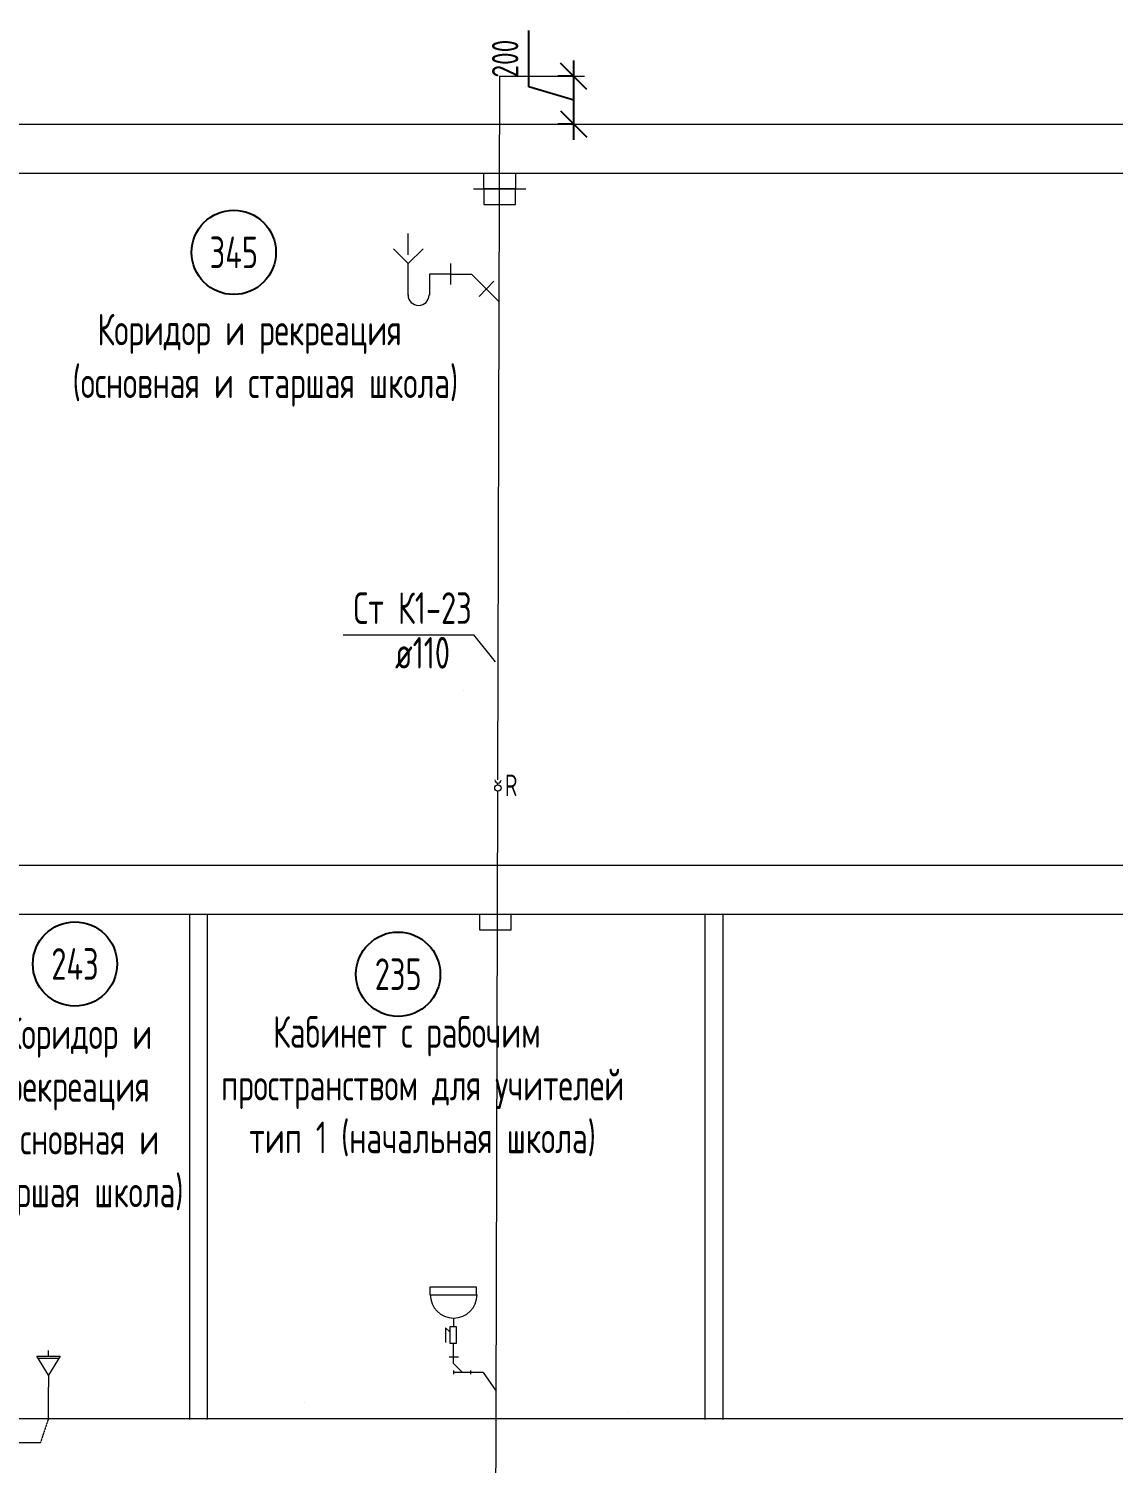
# Model space of a CAD drawing. Header units: millimetres. Extents: x -8689834 to 9419935, y -284943 to 166066.
# Drawn here: x -226309 to -216018, y -214953 to -201346 of the extents above; entities that cross this region are included whole.
import ezdxf
from ezdxf.enums import TextEntityAlignment as Align

# ---------------------------------------------------------------- set-up
doc = ezdxf.new("R2010")
doc.units = ezdxf.units.MM
doc.header["$MEASUREMENT"] = 0
doc.linetypes.add('01_base$0$DASHED2', pattern=[0.375, 0.25, -0.125])
doc.layers.get('0').update_dxf_attribs({"color": 250, "lineweight": 9})
for name, color, linetype in [('PDF _0', 7, 'Continuous'), ('PDF __ВК-В1', 5, 'Continuous'), ('PDF __ВК-переход на SML', 3, 'Continuous'), ('PDF __ВК-питьевой фонтанчик', 7, 'Continuous'), ('PDF __ВК-противопожарные муфты', 1, 'Continuous'), ('PDF __ВК-размеры', 7, 'Continuous'), ('PDF __ВК-стены', 7, 'Continuous'), ('PDF __К14', 3, 'Continuous'), ('PDF __Сантехника', 7, 'Continuous'), ('PDF _TEKSTBK', 7, 'Continuous'), ('АР_Таблицы', 250, 'Continuous')]:
    doc.layers.add(name, color=color, linetype=linetype)
doc.layers.add('PDF __ВК-К1', color=7, linetype='Continuous', true_color=0xb80000)
for name, color, linetype, lineweight in [('АР_Маркер экспликации', 239, 'Continuous', 13), ('АР_Номер помещения', 1, 'Continuous', 25), ('АР_Оси размеры', 164, 'Continuous', 9), ('АР_Помещения_площадь', 19, 'Continuous', 9), ('ВК_канализация', 32, 'Continuous', 30)]:
    doc.layers.add(name, color=color, linetype=linetype, lineweight=lineweight)
doc.styles.add('ISOCPEUR', font='isocpeur.ttf', dxfattribs={"width": 0.7})
doc.styles.get("Standard").update_dxf_attribs({"font": 'isocpeur.ttf', "width": 0.7})
doc.styles.add('ГОСТ 2.304', font='isocpeur.ttf', dxfattribs={"width": 0.7})
doc.dimstyles.new('СПДС', dxfattribs={"dimscale": 100, "dimtxt": 2.5, "dimasz": 2.5, "dimexe": 1.5, "dimexo": 0, "dimgap": 1, "dimtad": 1, "dimdec": 0, "dimrnd": 1, "dimtxsty": 'ГОСТ 2.304', "dimblk": 'OBLIQUE', "dimcen": 2.5, "dimdle": 1.5, "dimadec": 0, "dimazin": 2, "dimtfac": 0.75, "dimtdec": 0, "dimtmove": 1, "dimatfit": 3, "dimfxl": 1, "dimtolj": 1, "dimarcsym": 1})

# ---------------------------------------------------------------- blocks, each defined once
blk = doc.blocks.new('*U1991')
at = {"layer": 'АР_Номер помещения', "color": 7}
blk.add_circle((-15720, 4793), 400, dxfattribs=at)
at = {"layer": 'АР_Помещения_площадь', "color": 7}
blk.add_line((-13545, 633), (-13545, 633), dxfattribs=at)
at = {"color": 7, "style": 'ISOCPEUR', "width": 0.7, "flags": 1}
blk.add_attdef('КАТЕГОРИЯ', (-499, -2092), '', height=250, dxfattribs=at)
at = {"layer": 'АР_Номер помещения', "color": 7, "style": 'ISOCPEUR', "width": 0.7}
blk.add_attdef('НОМЕР_ПОМЕЩЕНИЯ', text='', height=300, dxfattribs=at).set_placement((-15720, 4793), align=Align.MIDDLE_CENTER)
at = {"layer": 'АР_Помещения_площадь', "color": 7, "lineweight": 30, "width": 0.7, "flags": 104}
blk.add_attdef('ИМЯ_ПОМЕЩЕНИЯ', text='', height=100, dxfattribs=at).set_placement((158, 1217), align=Align.MIDDLE_CENTER)
at = {"layer": 'АР_Помещения_площадь', "color": 7, "style": 'ISOCPEUR', "width": 0.7}
blk.add_attdef('ПЛОЩАДЬ_ПОМЕЩЕНИЯ', text='', height=200, dxfattribs=at).set_placement((-13540, 880), align=Align.MIDDLE_RIGHT)
blk = doc.blocks.new('*U1994')
at = {"layer": 'АР_Номер помещения', "color": 7}
blk.add_circle((-15720, 4793), 400, dxfattribs=at)
at = {"layer": 'АР_Помещения_площадь', "color": 7}
blk.add_line((-13545, 633), (-13545, 633), dxfattribs=at)
at = {"color": 7, "style": 'ISOCPEUR', "width": 0.7, "flags": 1}
blk.add_attdef('КАТЕГОРИЯ', (-499, -2092), '', height=250, dxfattribs=at)
at = {"layer": 'АР_Номер помещения', "color": 7, "style": 'ISOCPEUR', "width": 0.7}
blk.add_attdef('НОМЕР_ПОМЕЩЕНИЯ', text='', height=300, dxfattribs=at).set_placement((-15720, 4793), align=Align.MIDDLE_CENTER)
at = {"layer": 'АР_Помещения_площадь', "color": 7, "lineweight": 30, "width": 0.7, "flags": 104}
blk.add_attdef('ИМЯ_ПОМЕЩЕНИЯ', text='', height=100, dxfattribs=at).set_placement((158, 1217), align=Align.MIDDLE_CENTER)
at = {"layer": 'АР_Помещения_площадь', "color": 7, "style": 'ISOCPEUR', "width": 0.7}
blk.add_attdef('ПЛОЩАДЬ_ПОМЕЩЕНИЯ', text='', height=200, dxfattribs=at).set_placement((-13540, 880), align=Align.MIDDLE_RIGHT)
blk = doc.blocks.new('*U2038')
at = {"layer": 'АР_Номер помещения', "color": 7}
blk.add_circle((-15720, 4793), 400, dxfattribs=at)
at = {"layer": 'АР_Помещения_площадь', "color": 7}
blk.add_line((-13545, 633), (-13545, 633), dxfattribs=at)
at = {"color": 7, "style": 'ISOCPEUR', "width": 0.7, "flags": 1}
blk.add_attdef('КАТЕГОРИЯ', (-499, -2092), '', height=250, dxfattribs=at)
at = {"layer": 'АР_Номер помещения', "color": 7, "style": 'ISOCPEUR', "width": 0.7}
blk.add_attdef('НОМЕР_ПОМЕЩЕНИЯ', text='', height=300, dxfattribs=at).set_placement((-15720, 4793), align=Align.MIDDLE_CENTER)
at = {"layer": 'АР_Помещения_площадь', "color": 7, "lineweight": 30, "width": 0.7, "flags": 104}
blk.add_attdef('ИМЯ_ПОМЕЩЕНИЯ', text='', height=100, dxfattribs=at).set_placement((158, 1217), align=Align.MIDDLE_CENTER)
at = {"layer": 'АР_Помещения_площадь', "color": 7, "style": 'ISOCPEUR', "width": 0.7}
blk.add_attdef('ПЛОЩАДЬ_ПОМЕЩЕНИЯ', text='', height=200, dxfattribs=at).set_placement((-13540, 880), align=Align.MIDDLE_RIGHT)
blk = doc.blocks.new('_Oblique')
at = {"color": 0, "linetype": 'ByBlock', "lineweight": -2}
blk.add_line((-0.5, -0.5), (0.5, 0.5), dxfattribs=at)
blk = doc.blocks.new('*D2052')
at = {"layer": 'АР_Оси размеры', "color": 0, "lineweight": -2, "ltscale": 100, "transparency": 16777216}
for p, q in [((-221563, -201896), (-221563, -201364)), ((-221138, -202400), (-221138, -201647)), ((-221138, -202024), (-221563, -201896)), ((-221138, -201797), (-221288, -201797)), ((-221138, -202250), (-221288, -202250))]:
    blk.add_line(p, q, dxfattribs=at)
at = {"layer": 'АР_Оси размеры', "color": 0, "lineweight": -2, "ltscale": 100, "transparency": 16777216, "xscale": 250, "yscale": 250, "zscale": 250}
for p, rotation in [((-221138, -201797), 90), ((-221138, -202250), 270)]:
    blk.add_blockref('_Oblique', p, dxfattribs=dict(at, rotation=rotation))
at = {"layer": 'АР_Оси размеры', "color": 0, "lineweight": 13, "ltscale": 100, "transparency": 16777216, "insert": (-221788, -201630), "char_height": 250, "attachment_point": 5, "rotation": 90, "style": 'ГОСТ 2.304'}
blk.add_mtext('\\A1;200', dxfattribs=at)

msp = doc.modelspace()

# ---------------------------------------------------------------- linework, layer by layer
at = {"layer": 'PDF _0', "lineweight": 13}
msp.add_lwpolyline([(-221036.4, -201898.7), (-221239.5, -201695.5)], dxfattribs=at)
at = {"layer": 'PDF __ВК-В1', "color": 244, "lineweight": 13, "true_color": 0x991b1e}
for points in [[(-221856, -208471.6), (-221837.5, -201797.1)], [(-221884, -217917.2), (-221857.1, -208578.3)], [(-226121.5, -214529.4), (-226121.5, -214529.4), (-226121.5, -214230.3)]]:
    msp.add_lwpolyline(points, dxfattribs=at)
at = {"layer": 'PDF __ВК-В1', "lineweight": 13}
msp.add_lwpolyline([(-226121.5, -213938.2), (-226121.5, -213883.2)], dxfattribs=at)
at = {"layer": 'PDF __ВК-К1', "lineweight": 13}
for points in [[(-222306.8, -203674.3), (-222505.7, -203674.3)], [(-222306.8, -203572.7), (-222306.8, -203771.7)], [(-222306.8, -203674.3), (-222107.8, -203674.3), (-221841.1, -203941)], [(-221896.1, -203742.1), (-222035.8, -203886)]]:
    msp.add_lwpolyline(points, dxfattribs=at)
at = {"layer": 'PDF __ВК-К1', "color": 244, "lineweight": 13, "true_color": 0x991b1e}
for points in [[(-222281.9, -213812.2), (-222281.9, -214002.6)], [(-222320, -213943.4), (-222231.1, -213943.4)], [(-222138, -214090.8), (-222193, -214090.8), (-222281.9, -214002.6)], [(-222277.5, -214072.4), (-222277.5, -214108.9)], [(-222116.4, -214071.9), (-222116.4, -214108.4)]]:
    msp.add_lwpolyline(points, dxfattribs=at)
at = {"layer": 'PDF __ВК-К1', "color": 244, "linetype": '01_base$0$DASHED2', "lineweight": 13, "true_color": 0x991b1e}
msp.add_lwpolyline([(-226121.5, -214527.4), (-226197.7, -214757.7), (-228832, -214759.7), (-228832, -214759.7)], dxfattribs=at)
at = {"layer": 'PDF __ВК-переход на SML', "lineweight": 13}
msp.add_lwpolyline([(-221990.8, -202715.7), (-221690.3, -202715.7), (-221690.3, -202863.8), (-221990.8, -202863.8)], close=True, dxfattribs=at)
at = {"layer": 'PDF __ВК-питьевой фонтанчик', "lineweight": 13}
for points in [[(-226121.5, -214116), (-226231.5, -213938.2), (-226011.4, -213938.2), (-226121.5, -214116), (-226121.5, -214230.3)], [(-226218.8, -213955.2), (-226019.9, -213955.2)]]:
    msp.add_lwpolyline(points, dxfattribs=at)
at = {"layer": 'PDF __ВК-противопожарные муфты', "lineweight": 13}
for points in [[(-222088.2, -202863.8), (-221842.7, -202863.8), (-221592.9, -202863.8)], [(-221990.8, -202863.8), (-221990.8, -203012), (-221690.3, -203012), (-221690.3, -202863.8)], [(-222130.3, -209745.9), (-221884.8, -209745.9), (-221635.1, -209745.9)], [(-222033, -209745.9), (-222033, -209894.1), (-221732.4, -209894.1), (-221732.4, -209745.9)]]:
    msp.add_lwpolyline(points, dxfattribs=at)
at = {"layer": 'PDF __ВК-размеры', "lineweight": 13}
msp.add_lwpolyline([(-221840.6, -201797.1), (-221036.4, -201797.1)], dxfattribs=at)
at = {"layer": 'PDF __ВК-стены', "color": 18, "lineweight": 13, "true_color": 0x000000}
for points in [[(-256738.2, -202250), (-176826, -202250)], [(-256738.2, -202715.7), (-177113.9, -202715.7)], [(-256738.2, -202715.7), (-176826, -202715.7)], [(-256364.8, -209280.3), (-176826, -209280.3)], [(-256361.7, -209745.9), (-176826, -209745.9)], [(-224784.7, -209753.1), (-224784.7, -214536.6)], [(-224615.4, -209753.1), (-224615.4, -214536.6)], [(-219893.1, -209753.1), (-219893.1, -214536.6)], [(-219723.8, -209753.1), (-219723.8, -214536.6)], [(-256195.5, -214529.4), (-176826, -214529.4)]]:
    msp.add_lwpolyline(points, dxfattribs=at)
at = {"layer": 'PDF __К14', "lineweight": 13}
msp.add_lwpolyline([(-222708.9, -203492.3), (-222708.9, -203289.1)], dxfattribs=at)
at = {"layer": 'PDF __Сантехника', "lineweight": 13}
for points in [[(-222058.8, -213283), (-222503.3, -213283), (-222503.3, -213354.9), (-222058.8, -213354.9)], [(-222249.3, -213659.7), (-222312.8, -213659.7), (-222312.8, -213812.1), (-222249.3, -213812.1)]]:
    msp.add_lwpolyline(points, close=True, dxfattribs=at)
for points in [[(-222278.9, -213579.3), (-222278.9, -213659.7)], [(-222312.8, -213706.3), (-222355.1, -213668.2), (-222355.1, -213807.9)]]:
    msp.add_lwpolyline(points, dxfattribs=at)
msp.add_arc((-222276.8, -213352.8), 222.2, 180, 0, dxfattribs=at)
at = {"layer": 'PDF _TEKSTBK', "lineweight": 13}
for points in [[(-222708.9, -203572.7), (-222848.6, -203433.1)], [(-222708.9, -203873.3), (-222708.9, -203572.7), (-222565, -203433.1)], [(-222505.7, -203674.3), (-222505.7, -203873.3)]]:
    msp.add_lwpolyline(points, dxfattribs=at)
msp.add_arc((-222609.4, -203871.2), 99.5, 180.00001, 359.99999, dxfattribs=at)
at = {"layer": 'ВК_канализация', "color": 18, "lineweight": 13, "ltscale": 500, "true_color": 0x000000}
msp.add_lwpolyline([(-223326, -207095), (-222086.9, -207095), (-221883.8, -207349.8)], dxfattribs=at)
at = {"layer": 'ВК_канализация', "color": 244, "lineweight": 13, "ltscale": 500, "true_color": 0x991b1e}
for points in [[(-221856.6, -208518.3), (-221856.4, -208501.6)], [(-221995.8, -214091.4), (-222277.5, -214090.4)], [(-221995.8, -214091.4), (-221874.2, -214269.1)]]:
    msp.add_lwpolyline(points, dxfattribs=at)
msp.add_circle((-221857, -208548.3), 30, dxfattribs=at)
msp.add_arc((-221856, -208471.6), 30, 179.27075, 359.27075, dxfattribs=at)

# ---------------------------------------------------------------- block references
at = {"layer": 'АР_Маркер экспликации', "color": 7, "lineweight": 13}
ref = msp.add_blockref('*U2038', (-208642.8, -208260.4), dxfattribs=at)
ref.add_attrib('НОМЕР_ПОМЕЩЕНИЯ', '345', dxfattribs={"layer": 'АР_Номер помещения', "color": 7, "height": 300, "style": 'ISOCPEUR', "width": 0.7}).set_placement((-224362.6, -203467.1), align=Align.MIDDLE_CENTER)
ref = msp.add_blockref('*U1994', (-210150.1, -215010), dxfattribs=at)
ref.add_attrib('НОМЕР_ПОМЕЩЕНИЯ', '243', dxfattribs={"layer": 'АР_Номер помещения', "color": 7, "height": 300, "style": 'ISOCPEUR', "width": 0.7}).set_placement((-225869.8, -210216.7), align=Align.MIDDLE_CENTER)
ref = msp.add_blockref('*U1991', (-207083.4, -215107.2), dxfattribs=at)
ref.add_attrib('НОМЕР_ПОМЕЩЕНИЯ', '235', dxfattribs={"layer": 'АР_Номер помещения', "color": 7, "height": 300, "style": 'ISOCPEUR', "width": 0.7}).set_placement((-222803.1, -210313.9), align=Align.MIDDLE_CENTER)

# ---------------------------------------------------------------- texts
at = {"layer": 'АР_Таблицы', "lineweight": 13, "ltscale": 100, "char_height": 300, "attachment_point": 4, "style": 'ISOCPEUR'}
for s, insert, width in [('\\pxi-1,l1,qc,t1,5;Коридор и рекреация (основная и старшая школа)', (-226311.6, -204490.3), 4196.36), ('\\pxi-1,l1,t1,5;Ст К1-23', (-223227, -206841.8), 7500), ('\\pxi-1,l1,t1,5;ø110', (-222833.3, -207265.3), 7500), ('\\pxi-1,l1,qc,t1,5;Коридор и \\Pрекреация \\P(основная и \\Pстаршая школа)', (-227935.4, -211665), 4196.36), ('\\pxi-1,l1,qc,t1,5;Кабинет с рабочим пространством для учителей тип 1 (начальная школа)', (-224819.4, -211376.4), 4196.36)]:
    msp.add_mtext(s, dxfattribs=dict(at, insert=insert, width=width))
at = {"layer": 'ВК_канализация', "color": 18, "lineweight": 13, "ltscale": 100, "true_color": 0x000000, "insert": (-221790.5, -208522.7), "char_height": 205.4, "width": 5730.034, "attachment_point": 4, "style": 'ISOCPEUR'}
msp.add_mtext('R', dxfattribs=at)

# ---------------------------------------------------------------- dimensions: what is measured, and where the dimension line sits
at = {"layer": 'АР_Оси размеры', "color": 18, "lineweight": 13, "ltscale": 100, "true_color": 0x000000}
dim = msp.add_linear_dim(base=(-221138, -201797.1), p1=(-221138, -202250), p2=(-221138, -201797.1), angle=90, text='200', dimstyle='СПДС', dxfattribs=at)
dim.commit()
dim.dimension.update_dxf_attribs({"geometry": '*D2052', "text_midpoint": (-221788, -201796.1)})

doc.saveas('drawing.dxf')
